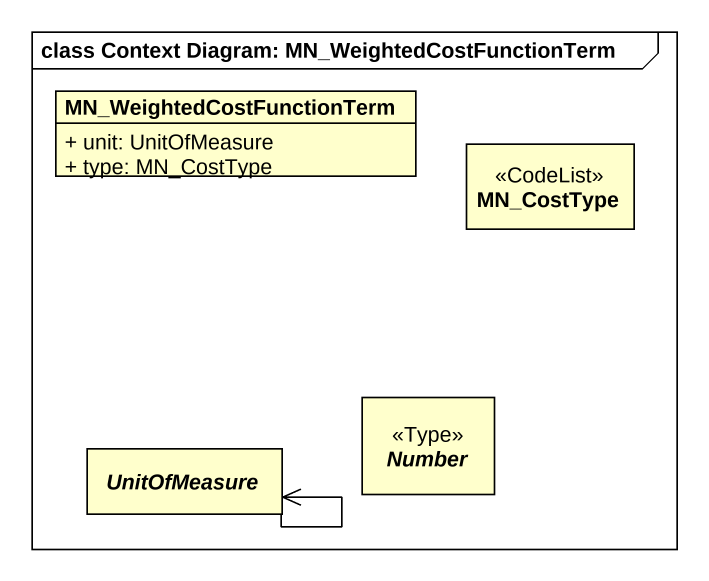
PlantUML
@startuml
mainframe class Context Diagram: MN_WeightedCostFunctionTerm
hide circle
hide empty members
skinparam classAttributeIconSize 0
class MN_WeightedCostFunctionTerm {
  + unit: UnitOfMeasure
  + type: MN_CostType
}
class MN_CostType <<CodeList>>
abstract class Number <<Type>>
abstract class UnitOfMeasure
UnitOfMeasure --> UnitOfMeasure
@enduml
